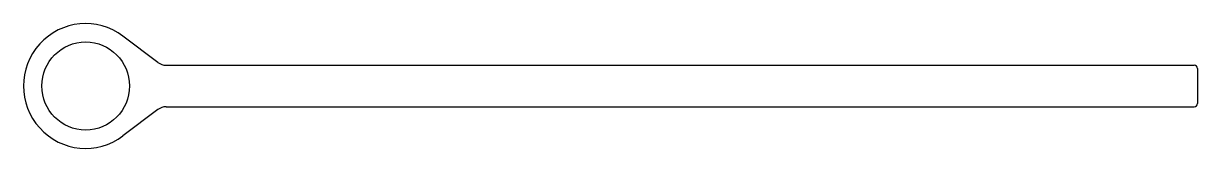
# Model space of a CAD drawing. Extents: x 1885 to 2055, y 1995 to 2013.
import ezdxf

# ---------------------------------------------------------------- set-up
doc = ezdxf.new("R2010")
doc.units = 0
doc.layers.get('0').update_dxf_attribs({"linetype": 'CONTINUOUS'})

msp = doc.modelspace()

# ---------------------------------------------------------------- linework, layer by layer
at = {"color": 0}
for p, q in [((1904.16, 2007.17), (1899.1, 2010.97)), ((1905.36, 2006.77), (2054.2, 2006.77)), ((2054.7, 2006.27), (2054.7, 2001.27)), ((1904.16, 2000.37), (1899.1, 1996.57)), ((1905.36, 2000.77), (2054.2, 2000.77))]:
    msp.add_line(p, q, dxfattribs=at)
msp.add_circle((1893.7, 2003.77), 6.35, dxfattribs=at)
for centre, radius, start, end in [((1893.7, 2003.77), 9, 53.1301, 306.8699), ((1905.36, 2008.77), 2, 233.1301, 270), ((2054.2, 2006.27), 0.5, 0, 90), ((2054.2, 2001.27), 0.5, 270, 360), ((1905.36, 1998.77), 2, 90, 126.8699)]:
    msp.add_arc(centre, radius, start, end, dxfattribs=at)

doc.saveas('drawing.dxf')
